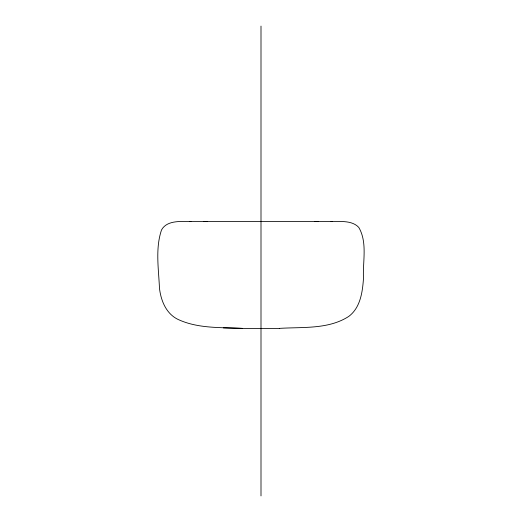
<?xml version="1.0" encoding="UTF-8"?>
<svg xmlns="http://www.w3.org/2000/svg" width="522" height="522" viewBox="0 0 522 522"><rect width="100%" height="100%" fill="white"/><g stroke="black" fill="none" stroke-linecap="round" stroke-linejoin="round"><path stroke-width="0.78" d="M279.329 328.39C302.447 326.876 328.397 329.604 348.774 316.404C360.454 307.634 362.529 291.955 363.482 278.422C362.588 261.711 367.664 242.606 358.784 227.422C353.472 221.68 345.055 221.478 337.76 221.432L184.24 221.432C176.116 221.4 165.905 221.896 161.533 229.941C155.204 248.492 158.655 269.026 159.471 288.216C160.887 300.437 166.003 313.422 177.63 319.229C197.779 328.801 220.963 327.301 242.671 328.39L223.351 327.868M332.37 221.445L331.039 221.472L331.809 221.472M314.459 221.445L318.152 221.432M190.191 221.472L190.961 221.472L189.63 221.445M242.606 328.39L279.394 328.39M203.848 221.432L207.541 221.445M261 26.1L261 495.9"/></g></svg>
